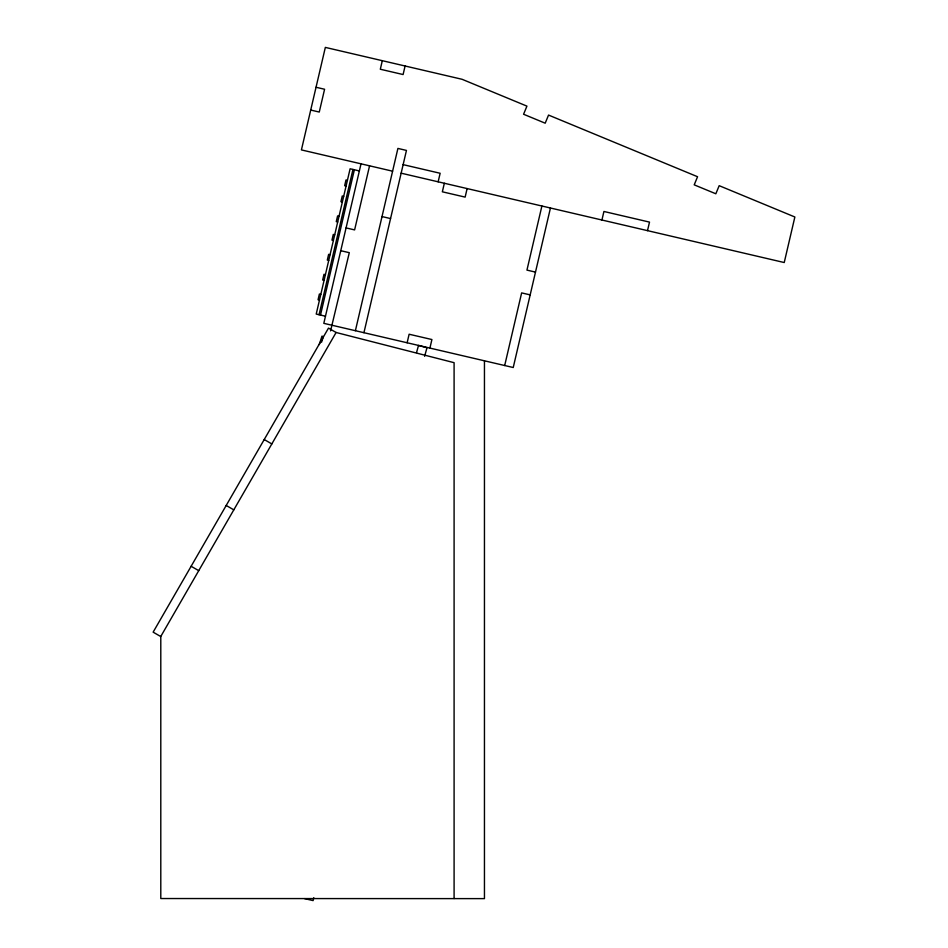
<?xml version="1.0" encoding="UTF-8"?>
<svg xmlns="http://www.w3.org/2000/svg" width="948" height="948" viewBox="0 0 948 948"><rect width="100%" height="100%" fill="white"/><g stroke="black" fill="none" stroke-linecap="round" stroke-linejoin="round"><path stroke-width="1.42" d="M313.788 897.72L313.113 900.6L304.569 898.621M319.061 314.724L352.952 169.443M320.495 315.056L354.374 169.775M382.305 60.684L380.314 69.24L403.101 74.548L405.092 66.005M361.022 163.826L323.813 323.339L513.235 367.516L550.444 208.003M369.566 165.817L354.611 229.902L346.067 227.911M355.393 330.698L397.911 148.421L406.455 150.424L363.937 332.701M438.142 181.815L440.145 173.271L403.113 164.632M407.13 342.773L409.121 334.229L431.909 339.538L429.918 348.082M444.339 183.26L442.349 191.804L465.136 197.113L467.127 188.569M504.692 365.525L521.637 292.896L530.181 294.887M541.901 206.012L526.946 270.109L535.49 272.1M601.933 220.019L603.923 211.475L649.51 222.105L647.508 230.648M416.551 352.538L418.518 345.428L426.979 347.774L424.609 356.306M319.263 344.574L321.964 336.161L323.363 336.599L321.562 342.216M330.568 330.899L349.302 252.689L340.759 250.699M484.452 360.809L484.452 898.621L160.793 898.538L160.793 636.44L336.102 332.487L454.092 362.681L454.092 898.538M316.039 87.263L324.583 89.254L319.263 112.042L310.719 110.051M392.567 171.185L301.417 149.914L325.342 47.4L462.067 79.288L526.934 106.129L523.58 114.246L545.195 123.193L548.548 115.075L697.562 176.731L694.209 184.848L715.835 193.783L719.188 185.678L794.862 216.997L784.233 262.537L401.123 173.176M359.363 170.936L350.108 168.78L316.217 314.061L325.472 316.217M347.406 180.333L345.984 180.002L344.657 185.689L346.079 186.033M343.686 196.307L342.264 195.975L340.936 201.675L342.358 202.007M382.02 216.571L390.564 218.561M339.029 216.251L337.606 215.919L336.279 221.619L337.701 221.951M334.715 234.76L333.293 234.429L331.966 240.128L333.388 240.46M330.058 254.704L328.636 254.372L327.309 260.072L328.731 260.404M325.413 274.647L323.991 274.316L322.664 280.004L324.086 280.335M320.815 294.354L319.393 294.022L318.066 299.71L319.488 300.054M336.102 332.487L328.494 328.103L153.138 632.15L160.733 636.535M264.219 439.54L271.827 443.925M226.205 505.462L233.801 509.846M191.129 566.276L198.736 570.66"/></g></svg>
